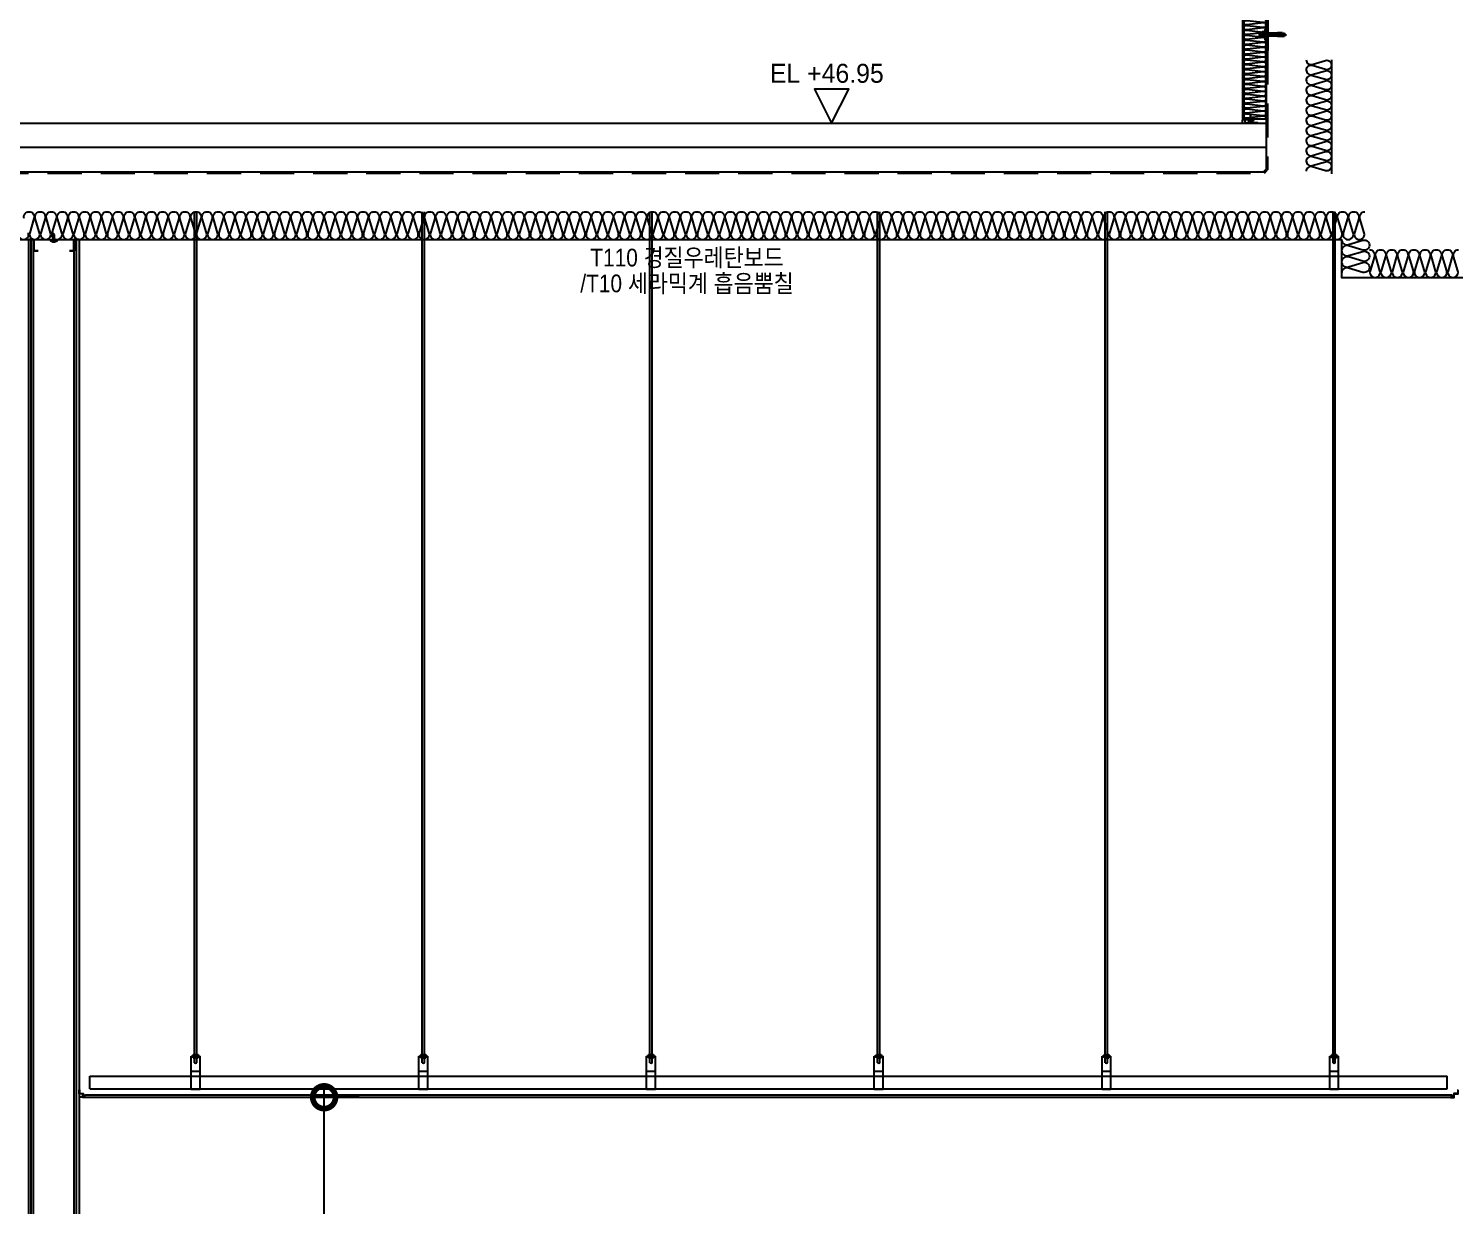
# Model space of a CAD drawing. Header units: millimetres. Extents: x 19868 to 801382, y -4805 to 85279.
# Drawn here: x 739438 to 745074, y 37501 to 42153 of the extents above; entities that cross this region are included whole.
import ezdxf
from ezdxf.enums import TextEntityAlignment as Align

# ---------------------------------------------------------------- set-up
doc = ezdxf.new("R2010")
doc.units = ezdxf.units.MM
doc.header["$LTSCALE"] = 250
for name, pattern in [('CENTER', [50.8, 31.75, -6.35, 6.35, -6.35]), ('HID', [2.8, 1.8, -1]), ('HIDDEN', [9.525, 6.35, -3.175]), ('HIDDEN2', [4.7625, 3.175, -1.5875])]:
    doc.linetypes.add(name, pattern=pattern)
doc.layers.get('Defpoints').update_dxf_attribs({"color": 151})
for name, color, linetype in [('8입면선', 8, 'Continuous'), ('A-CEIL', 8, 'Continuous'), ('A-CEIL_EL', 8, 'Continuous'), ('A-ETC-8', 8, 'Continuous'), ('A-FIN', 6, 'Continuous'), ('A-FIN-8', 8, 'Continuous'), ('A-HAT-WIREMESH', 9, 'g_mesh'), ('A-WALL-D', 7, 'Continuous'), ('A-WP', 1, 'HID'), ('EXTRUSION', 7, 'Continuous'), ('fastener', 1, 'Continuous'), ('GAGAM-DT', 7, 'Continuous'), ('ISL', 251, 'Continuous'), ('MO-S', 3, 'Continuous'), ('S-TEEL', 4, 'Continuous'), ('SCREW', 1, 'Continuous'), ('SEALANT', 252, 'Continuous'), ('입면', 7, 'Continuous'), ('하부', 6, 'Continuous')]:
    doc.layers.add(name, color=color, linetype=linetype)
for name, color, linetype, plot in [('CK', 221, 'Continuous', False), ('NOPLOT', 191, 'Continuous', False), ('NOPLOT-단열', 225, 'Continuous', False)]:
    doc.layers.add(name, color=color, linetype=linetype, plot=plot)
doc.styles.add('Gdim', font='')
doc.styles.get('Gdim').set_extended_font_data('Dotum')
doc.linetypes.add('g_mesh', pattern='A,10,-0.8,["X",Gdim,S=0.6,R=0,X=-0.15,Y=-0.3],-0.8', length=11.6)
doc.dimstyles.new('Gdim50', dxfattribs={"dimscale": 30, "dimtxt": 3, "dimasz": 6, "dimexe": 1.5, "dimexo": 2, "dimgap": 1, "dimtad": 1, "dimdec": 0, "dimzin": 0, "dimdsep": 46, "dimlunit": 6, "dimtxsty": 'Gdim', "dimblk": 'DOTSMALL', "dimcen": 1.5, "dimdle": 1.5, "dimclrd": 256, "dimclre": 256, "dimclrt": 256, "dimazin": 0, "dimtfac": 1, "dimtdec": 0, "dimtix": 1, "dimtmove": 2, "dimatfit": 3, "dimldrblk": 'DOTSMALL', "dimfxl": 1.5, "dimtolj": 1, "dimtzin": 0, "dimlwd": -1, "dimlwe": -1, "dimarcsym": 1})

# ---------------------------------------------------------------- blocks, each defined once
blk = doc.blocks.new('*U226')
at = {"layer": '8입면선', "color": 8}
for p, q in [((3316397.6, 472011.4), (3316397.6, 478401.4)), ((3316577.6, 472011.4), (3316577.6, 478401.4))]:
    blk.add_line(p, q, dxfattribs=at)
at = {"layer": 'A-WALL-D'}
for p, q in [((3316387.6, 478401.4), (3316387.6, 472011.4)), ((3316407.6, 478401.4), (3316387.6, 478401.4)), ((3316407.6, 472021.4), (3316407.6, 478401.4)), ((3316567.6, 472021.4), (3316567.6, 478401.4)), ((3316587.6, 478401.4), (3316567.6, 478401.4)), ((3316587.6, 478401.4), (3316587.6, 472011.4))]:
    blk.add_line(p, q, dxfattribs=at)
at = {"layer": 'GAGAM-DT', "color": 8}
for p, q in [((3316492.7, 478395.6), (3316482.8, 478395.6)), ((3316482.8, 478395.6), (3316482.8, 478392.1)), ((3316491.2, 478390.6), (3316484.3, 478390.6)), ((3316485.3, 478395.6), (3316485.3, 478427)), ((3316490.3, 478421.5), (3316485.3, 478427)), ((3316485.3, 478395.6), (3316485.3, 478390.6)), ((3316490.3, 478395.6), (3316490.3, 478421.5)), ((3316490.3, 478395.6), (3316490.3, 478390.6)), ((3316492.7, 478395.6), (3316492.7, 478392.1))]:
    blk.add_line(p, q, dxfattribs=at)
for centre, start, end in [((3316484.3, 478392.1), 180, 270), ((3316491.2, 478392.1), 270, 0)]:
    blk.add_arc(centre, 1.51, start, end, dxfattribs=at)
at = {"layer": '입면', "color": 6}
for p, q in [((3316407.6, 478356.4), (3316407.6, 478401.4)), ((3316407.6, 478401.4), (3316472.9, 478401.4)), ((3316472.4, 478400.2), (3316408.8, 478400.2)), ((3316408.8, 478400.2), (3316408.8, 478357.6)), ((3316477.4, 478394.4), (3316472.4, 478400.2)), ((3316472.9, 478401.4), (3316477.9, 478395.6)), ((3316497.8, 478394.4), (3316477.4, 478394.4)), ((3316477.9, 478395.6), (3316497.3, 478395.6)), ((3316497.3, 478395.6), (3316502.3, 478401.4)), ((3316502.8, 478400.2), (3316497.8, 478394.4)), ((3316502.3, 478401.4), (3316567.6, 478401.4)), ((3316566.4, 478400.2), (3316502.8, 478400.2)), ((3316566.4, 478357.6), (3316566.4, 478400.2)), ((3316567.6, 478401.4), (3316567.6, 478356.4)), ((3316425.4, 478356.4), (3316407.6, 478356.4)), ((3316408.8, 478357.6), (3316425.4, 478357.6)), ((3316425.4, 478357.6), (3316425.4, 478356.4)), ((3316549.8, 478356.4), (3316549.8, 478357.6)), ((3316549.8, 478357.6), (3316566.4, 478357.6)), ((3316567.6, 478356.4), (3316549.8, 478356.4))]:
    blk.add_line(p, q, dxfattribs=at)
blk = doc.blocks.new('PH-4-16')
at = {"layer": 'SCREW'}
for p, q in [((-1.5, 0), (-1.5, -1)), ((1.5, 0), (1.5, -1.6)), ((0.1, -0.9), (-2, -1.2)), ((-2, -1.2), (-1.5, -1)), ((0.1, -1), (-2, -1.3)), ((-2, -1.3), (-1.5, -1.5)), ((2, -1.8), (-2, -2.4)), ((-2, -2.4), (-1.5, -2.2)), ((-2, -2.5), (-1.5, -2.7)), ((2, -3), (-2, -3.7)), ((-2, -3.6), (-1.5, -3.5)), ((-2, -3.8), (-1.5, -4)), ((2, -4.3), (-2, -4.9)), ((-2, -4.9), (-1.5, -4.7)), ((-2, -5), (-1.5, -5.2)), ((2, -5.5), (-2, -6.2)), ((-2, -6.1), (-1.5, -5.9)), ((-2, -6.2), (-1.5, -6.4)), ((2, -6.7), (-2, -7.4)), ((-2, -7.4), (-1.5, -7.2)), ((-2, -7.5), (-1.5, -7.7)), ((2, -8), (-2, -8.6)), ((-2, -8.6), (-1.5, -8.4)), ((-2, -8.7), (-1.5, -8.9)), ((2, -9.2), (-2, -9.9)), ((-2, -9.9), (-1.5, -9.7)), ((-2, -10), (-1.5, -10.2)), ((2, -10.5), (-2, -11.1)), ((-2, -11.1), (-1.5, -10.9)), ((-2, -11.2), (-1.5, -11.4)), ((2, -1.9), (-2, -2.5)), ((2, -3.1), (-2, -3.8)), ((2, -4.4), (-2, -5)), ((2, -5.6), (-2, -6.3)), ((2, -6.9), (-2, -7.5)), ((2, -8.1), (-2, -8.7)), ((2, -9.3), (-2, -10)), ((2, -10.6), (-2, -11.2)), ((0.1, -0.9), (-1.5, -1)), ((0.1, -1), (-1.5, -1.5)), ((-1.5, -1.5), (-1.5, -2.2)), ((1.5, -1.6), (-1.5, -2.2)), ((1.5, -2.1), (-1.5, -2.7)), ((-1.5, -2.7), (-1.5, -3.5)), ((1.5, -2.8), (-1.5, -3.5)), ((1.5, -3.3), (-1.5, -4)), ((1.5, -4.1), (-1.5, -4.7)), ((1.5, -4.6), (-1.5, -5.2)), ((-1.5, -5.2), (-1.5, -5.9)), ((1.5, -5.3), (-1.5, -5.9)), ((1.5, -5.8), (-1.5, -6.4)), ((-1.5, -6.4), (-1.5, -7.2)), ((1.5, -6.5), (-1.5, -7.2)), ((1.5, -7.1), (-1.5, -7.7)), ((-1.5, -7.7), (-1.5, -8.4)), ((1.5, -7.8), (-1.5, -8.4)), ((1.5, -8.3), (-1.5, -8.9)), ((-1.5, -8.9), (-1.5, -9.7)), ((1.5, -9), (-1.5, -9.7)), ((1.5, -9.5), (-1.5, -10.2)), ((-1.5, -10.2), (-1.5, -10.9)), ((1.5, -10.3), (-1.5, -10.9)), ((1.5, -10.8), (-1.5, -11.4)), ((-1.5, -11.4), (-1.5, -14.5)), ((-1.5, -14.5), (-1.1, -14.5)), ((0, -16), (-1.5, -14.5)), ((-1.1, -12.6), (-1.1, -14.5)), ((-1.1, -14.5), (0, -16)), ((0, -16), (1.5, -14.5)), ((1.5, -14.5), (0.4, -12.2)), ((1.5, -1.6), (2, -1.8)), ((2, -1.9), (1.5, -2.1)), ((1.5, -2.1), (1.5, -2.8)), ((2, -3), (1.5, -2.8)), ((2, -3.1), (1.5, -3.3)), ((1.5, -3.3), (1.5, -4.1)), ((2, -4.3), (1.5, -4.1)), ((2, -4.4), (1.5, -4.6)), ((1.5, -4.6), (1.5, -5.3)), ((2, -5.5), (1.5, -5.3)), ((2, -5.6), (1.5, -5.8)), ((1.5, -5.8), (1.5, -6.5)), ((2, -6.7), (1.5, -6.5)), ((2, -6.9), (1.5, -7.1)), ((1.5, -7.1), (1.5, -7.8)), ((2, -8), (1.5, -7.8)), ((2, -8.1), (1.5, -8.3)), ((1.5, -8.3), (1.5, -9)), ((2, -9.2), (1.5, -9)), ((2, -9.3), (1.5, -9.5)), ((1.5, -9.5), (1.5, -10.3)), ((2, -10.5), (1.5, -10.3)), ((2, -10.6), (1.5, -10.8)), ((1.5, -10.8), (1.5, -14.5))]:
    blk.add_line(p, q, dxfattribs=at)
at = {"layer": 'SCREW', "color": 1, "linetype": 'CENTER'}
blk.add_line((0, 4), (0, -17.7), dxfattribs=at)
at = {"layer": 'SCREW', "linetype": 'HIDDEN2'}
blk.add_line((-1.5, -4), (-1.5, -4.7), dxfattribs=at)
at = {"layer": 'SCREW'}
blk.add_lwpolyline([(3.5, 1), (3.5, 0), (-3.5, 0), (-3.5, 1, -0.336479), (-2.5, 2.2, -0.138717), (2.5, 2.2, -0.336479)], format="xyb", close=True, dxfattribs=at)
blk.add_lwpolyline([(-2.5, 2.2), (-2.3, 2), (-2.1, 1.9), (-1.8, 1.9), (-1.5, 2), (-1.3, 2), (-1, 2.1), (-0.8, 2.1), (-0.7, 2.1), (-0.6, 2.1), (-0.5, 2), (-0.5, 1.8), (-0.5, 1.6), (-0.5, 1.4), (-0.5, 1.2), (-0.5, 1), (-0.5, 0.8), (-0.4, 0.7), (-0.3, 0.6), (-0.1, 0.6), (0, 0.5), (0.1, 0.6), (0.3, 0.6), (0.4, 0.7), (0.5, 0.8), (0.5, 1), (0.5, 1.2), (0.5, 1.4), (0.5, 1.6), (0.5, 1.8), (0.5, 2), (0.6, 2.1), (0.7, 2.1), (0.8, 2.1), (1, 2.1), (1.3, 2), (1.5, 2), (1.8, 1.9), (2.1, 1.9), (2.3, 2), (2.5, 2.2)], dxfattribs=at)
for centre, radius, start, end in [((-1.9, -1.2), 0.0931, 139.8661, 209.9246), ((-1.9, -2.5), 0.0931, 139.8661, 209.9246), ((-1.9, -3.7), 0.0931, 139.8661, 209.9246), ((-1.9, -4.9), 0.0931, 139.8661, 209.9246), ((-1.9, -6.2), 0.0931, 139.8661, 209.9246), ((-1.9, -7.4), 0.0931, 139.8661, 209.9246), ((-1.9, -8.7), 0.0931, 139.8661, 209.9246), ((-1.9, -9.9), 0.0931, 139.8661, 209.9246), ((-1.9, -11.2), 0.0931, 139.8661, 209.9246), ((-0.3, -12.6), 0.815, 27.365, 180), ((0, -0.9), 0.0605, 310.7271, 69.3149), ((1.9, -1.8), 0.0931, 319.8661, 29.9246), ((1.9, -3.1), 0.0931, 319.8661, 29.9246), ((1.9, -4.3), 0.0931, 319.8661, 29.9246), ((1.9, -5.6), 0.0931, 319.8661, 29.9246), ((1.9, -6.8), 0.0931, 319.8661, 29.9246), ((1.9, -8), 0.0931, 319.8661, 29.9246), ((1.9, -9.3), 0.0931, 319.8661, 29.9246), ((1.9, -10.5), 0.0931, 319.8661, 29.9246)]:
    blk.add_arc(centre, radius, start, end, dxfattribs=at)
blk = doc.blocks.new('m12 set anchor')
at = {"layer": 'A-ETC-8', "color": 1}
for p, q in [((-11, 5.5), (-11, 12.5)), ((-10.8, 3), (-0.5, 4)), ((-10.8, 0), (-10.8, 3)), ((-10.8, 0), (-0.5, 1)), ((-10.8, 0), (0.5, 0)), ((0, 14), (-9.5, 14)), ((0, 4), (-9.5, 4)), ((-4.8, 21), (-6, 19.8)), ((-6, 19.8), (6, 19.8)), ((-6, -49), (-6, 19.8)), ((-5.5, 5.5), (-5.5, 12.5)), ((-4.8, 21), (4.8, 21)), ((-4.8, -49), (-4.8, 21)), ((-0.5, 1), (-0.5, 4)), ((10.7, 3), (-0.5, 3)), ((0, 26), (0, -84)), ((0, 14), (9.5, 14)), ((0, 4), (9.5, 4)), ((0.5, 2), (10.7, 3)), ((0.5, -1), (0.5, 2)), ((0.5, -1), (10.7, 0)), ((6, 19.8), (4.8, 21)), ((4.8, -49), (4.8, 21)), ((5.5, 5.5), (5.5, 12.5)), ((6, -49), (6, 19.8)), ((10.7, 0), (10.7, 3)), ((11, 5.5), (11, 12.5)), ((-8.2, -67), (-7, -49)), ((-7, -49), (0, -49)), ((6, -46.6), (-6, -46.6)), ((2.6, -60.8), (-3.6, -54.7)), ((2.9, -60.5), (-3.2, -54.4)), ((0, -49), (3.9, -49)), ((7, -49), (4.4, -49)), ((8.2, -67), (7, -49)), ((-3.6, -67), (-8.2, -67)), ((-6, -67), (-6, -76.6)), ((6, -69.4), (-6, -69.4)), ((6, -70.6), (-6, -70.6)), ((0, -79), (-6, -76.6)), ((-6, -76.6), (0, -76.6)), ((-2.4, -64.1), (1.2, -64.1)), ((-2.4, -64.6), (1.2, -64.6)), ((-2.4, -67), (0, -67)), ((0, -67), (8.2, -67)), ((6, -76.6), (0, -76.6)), ((0, -79), (6, -76.6)), ((6, -67), (6, -76.6))]:
    blk.add_line(p, q, dxfattribs=at)
for centre, radius, start, end in [((-9.5, 12.5), 1.47, 90, 180), ((-9.5, 5.5), 1.47, 180, 270), ((-7, 12.5), 1.47, 0, 90), ((-7, 5.5), 1.47, 270, 0), ((-4, 12.5), 1.47, 90, 180), ((-4, 5.5), 1.47, 180, 270), ((4, 12.5), 1.47, 0, 90), ((4, 5.5), 1.47, 270, 0), ((7, 12.5), 1.47, 90, 180), ((7, 5.5), 1.47, 180, 270), ((9.5, 12.5), 1.47, 0, 90), ((9.5, 5.5), 1.47, 270, 0), ((-2.4, -53.5), 1.68, 45, 225), ((-2.4, -53.5), 1.2, 45, 225), ((1, -50.1), 3.6, 225, 18.0378), ((1, -50.1), 3.12, 225, 20.9333), ((-2.4, -65.8), 1.68, 90, 225.5847), ((-2.4, -65.8), 1.2, 90, 270), ((1.2, -62.2), 2.4, 270, 45), ((1.2, -62.2), 1.92, 270, 45)]:
    blk.add_arc(centre, radius, start, end, dxfattribs=at)
blk = doc.blocks.new('A$Ce3559cd9')
at = {"layer": 'A-FIN', "elevation": 0}
for points in [[(-250, -182), (-250, 284.8, -0.414214), (-247, 287.8), (-221, 287.8), (-221, 294.8), (-218, 294.8), (-218, 287.8, -0.414214), (-221, 284.8), (-247, 284.8), (-247, -182)], [(-250, -182, 0.414214), (-247, -185), (-224, -185), (-224, -192), (-221, -192), (-221, -185, 0.414214), (-224, -182), (-247, -182)]]:
    blk.add_lwpolyline(points, format="xyb", dxfattribs=at)
at = {"layer": 'ISL'}
blk.add_line((-224, -182), (-158, -182), dxfattribs=at)
at = {"layer": 'ISL', "elevation": 0}
for points in [[(-206.2, 270), (-235.2, 266.7, -1.372593), (-235.2, 283.8), (-218, 281.9)], [(-158.1, -182, 0.038096), (-158, -180.6, 0.509267), (-169.8, -172.1), (-235.2, -179.5, -1.372593), (-235.2, -162.4), (-169.8, -169.8, 0.509267), (-158, -161.2, 0.509267), (-169.8, -152.7), (-235.2, -160.1, -1.372593), (-235.2, -143), (-169.8, -150.4, 0.509267), (-158, -141.8, 0.509267), (-169.8, -133.3), (-235.2, -140.7, -1.372593), (-235.2, -123.6), (-169.8, -131, 0.509267), (-158, -122.4, 0.509267), (-169.8, -113.9), (-235.2, -121.3, -1.372593), (-235.2, -104.2), (-169.8, -111.6, 0.509267), (-158, -103, 0.509267), (-169.8, -94.5), (-235.2, -101.9, -1.372593), (-235.2, -84.8), (-169.8, -92.2, 0.509267), (-158, -83.6, 0.509267), (-169.8, -75.1), (-235.2, -82.5, -1.372593), (-235.2, -65.4), (-169.8, -72.8, 0.509267), (-158, -64.2, 0.509267), (-169.8, -55.7), (-235.2, -63.1, -1.372593), (-235.2, -46), (-169.8, -53.4, 0.509267), (-158, -44.8, 0.509267), (-169.8, -36.3), (-235.2, -43.7, -1.372593), (-235.2, -26.6), (-169.8, -34, 0.509267), (-158, -25.4, 0.509267), (-169.8, -16.9), (-235.2, -24.3, -1.372593), (-235.2, -7.2), (-169.8, -14.6, 0.509267), (-158, -6, 0.509267), (-169.8, 2.5), (-235.2, -4.9, -1.372593), (-235.2, 12.2), (-169.8, 4.8, 0.509267), (-158, 13.4, 0.509267), (-169.8, 21.9), (-235.2, 14.5, -1.372593), (-235.2, 31.6), (-169.8, 24.2, 0.509267), (-158, 32.8, 0.509267), (-169.8, 41.3), (-235.2, 33.9, -1.372593), (-235.2, 51), (-169.8, 43.6, 0.509267), (-158, 52.2, 0.509267), (-169.8, 60.7), (-235.2, 53.3, -1.372593), (-235.2, 70.4), (-169.8, 63, 0.509267), (-158, 71.6, 0.509267), (-169.8, 80.1), (-235.2, 72.7, -1.372593), (-235.2, 89.8), (-169.8, 82.4, 0.509267), (-158, 91, 0.509267), (-169.8, 99.5), (-235.2, 92.1, -1.372593), (-235.2, 109.2), (-169.8, 101.8, 0.509267), (-158, 110.4, 0.509267), (-169.8, 118.9), (-235.2, 111.5, -1.372593), (-235.2, 128.6), (-169.8, 121.2, 0.509267), (-158, 129.8, 0.509267), (-169.8, 138.3), (-235.2, 130.9, -1.372593), (-235.2, 148), (-169.8, 140.6, 0.509267), (-158, 149.2, 0.509267), (-169.8, 157.7), (-235.2, 150.3, -1.372593), (-235.2, 167.4), (-169.8, 160, 0.509267), (-158, 168.6, 0.509267), (-169.8, 177.1), (-235.2, 169.7, -1.372593), (-235.2, 186.8), (-169.8, 179.4, 0.509267), (-158, 188, 0.509267), (-169.8, 196.5), (-235.2, 189.1, -1.372593), (-235.2, 206.2), (-169.8, 198.8, 0.509267), (-158, 207.4, 0.509267), (-169.8, 215.9), (-235.2, 208.5, -1.372593), (-235.2, 225.6), (-169.8, 218.2, 0.509267), (-158, 226.8, 0.509267), (-169.8, 235.3), (-235.2, 227.9, -1.372593), (-235.2, 245), (-169.8, 237.6, 0.509267), (-158, 246.2, 0.509267), (-169.8, 254.7), (-235.2, 247.3, -1.372593), (-235.2, 264.4), (-169.8, 257, 0.225032), (-162.1, 258)]]:
    blk.add_lwpolyline(points, format="xyb", dxfattribs=at)
at = {"layer": 'S-TEEL', "color": 8, "linetype": 'HIDDEN', "ltscale": 2, "elevation": 0}
for points in [[(-179.2, 284), (-179.2, 358), (-185.2, 358), (-185.2, 284)], [(-52.2, 284), (-52.2, 358), (-58.2, 358), (-58.2, 284)]]:
    blk.add_lwpolyline(points, dxfattribs=at)
blk.add_lwpolyline([(-179.2, 264), (-58.2, 264), (-58.2, 353), (-179.2, 353)], close=True, dxfattribs=at)
at = {"layer": 'S-TEEL', "elevation": 0}
blk.add_lwpolyline([(-185.2, 284), (-185.2, 264, 0.414214), (-179.2, 258), (-58.2, 258, 0.414214), (-52.2, 264), (-52.2, 284)], format="xyb", dxfattribs=at)
blk.add_lwpolyline([(-58.2, 284), (-58.2, 264), (-179.2, 264), (-179.2, 284)], dxfattribs=at)
blk.add_lwpolyline([(-150, 88), (-150, 250), (-68, 250), (-68, 258), (-150, 258, 0.414214), (-158, 250), (-158, 88)], format="xyb", close=True, dxfattribs=at)
for points in [[(-162, 130), (-162, 170), (-158, 170), (-158, 130)], [(-221, -200), (-191, -200), (-191, -198), (-219, -198), (-219, -170), (-221, -170)]]:
    blk.add_lwpolyline(points, close=True, dxfattribs=at)
at = {"layer": 'SEALANT'}
blk.add_arc((-341.9, -172.9), 92.4, 342.9227, 354.3267, dxfattribs=at)
blk.add_ellipse((-234.6, -192.5), major_axis=(0, 7.5), ratio=0.921254, dxfattribs=at)
at = {"layer": 'EXTRUSION', "xscale": -1, "rotation": 90}
blk.add_blockref('PH-4-16', (-221, 291.3, 0), dxfattribs=at)
at = {"layer": 'EXTRUSION', "rotation": 90}
blk.add_blockref('PH-4-16', (-224, -188.5), dxfattribs=at)
at = {"layer": 'fastener', "rotation": 90}
blk.add_blockref('m12 set anchor', (-162, 150, 0), dxfattribs=at)
blk = doc.blocks.new('_DotSmall')
at = {"color": 0, "linetype": 'ByBlock', "const_width": 0.5}
blk.add_lwpolyline([(-0.0625, 0, 1), (0.0625, 0, 1)], format="xyb", close=True, dxfattribs=at)
blk = doc.blocks.new('*D259')
at = {"layer": 'CK', "transparency": 16777216}
for p, q in [((740606.6, 34883.9), (740606.6, 37973.9)), ((740744.9, 37928.9), (740561.6, 37928.9)), ((740744.9, 34928.9), (740561.6, 34928.9))]:
    blk.add_line(p, q, dxfattribs=at)
at = {"layer": 'Defpoints', "color": 0, "transparency": 16777216}
for p in [(740606.6, 37928.9), (740804.9, 37928.9, 0), (740804.9, 34928.9)]:
    blk.add_point(p, dxfattribs=at)
at = {"layer": 'CK', "transparency": 16777216, "xscale": 180, "yscale": 180, "zscale": 180}
for p, rotation in [((740606.6, 37928.9), 90), ((740606.6, 34928.9), 270)]:
    blk.add_blockref('_DotSmall', p, dxfattribs=dict(at, rotation=rotation))
at = {"layer": 'CK', "transparency": 16777216, "insert": (740522.9, 36428.9), "char_height": 90, "attachment_point": 5, "rotation": 90, "style": 'Gdim'}
blk.add_mtext('\\A1;3,000', dxfattribs=at)

msp = doc.modelspace()

# ---------------------------------------------------------------- linework, layer by layer
at = {"layer": 'A-CEIL'}
for p, q in [((739661.3, 37938.9, 0), (745065.1, 37938.7, 0)), ((739661.3, 37928.9, 0), (745065.1, 37928.7, 0))]:
    msp.add_line(p, q, dxfattribs=at)
at = {"layer": 'A-CEIL_EL'}
for p, q in [((740094.2, 38064.7), (740094.2, 41428.9, 0)), ((740103.2, 38064.7), (740103.2, 41428.9, 0)), ((740994.2, 38064.7), (740994.2, 41428.9, 0)), ((741003.2, 38064.7), (741003.2, 41428.9, 0)), ((741894.2, 38064.7), (741894.2, 41428.9, 0)), ((741903.2, 38064.7), (741903.2, 41428.9, 0)), ((742794.2, 38064.7), (742794.2, 41428.9, 0)), ((742803.2, 38064.7), (742803.2, 41428.9, 0)), ((743694.2, 38064.7), (743694.2, 41428.9, 0)), ((743703.2, 38064.7), (743703.2, 41428.9, 0)), ((744594.2, 38064.7), (744594.2, 41428.9, 0)), ((744603.2, 38064.7), (744603.2, 41428.9, 0)), ((740081.2, 37960.7), (740081.2, 38091.9)), ((740081.2, 38091.9), (740116.2, 38091.9)), ((740081.2, 38090.7), (740116.2, 38090.7)), ((740085.2, 38093.4), (740112.2, 38093.4)), ((740085.2, 38093.4), (740085.2, 38091.9)), ((740085.2, 38090.7), (740085.2, 38089.2)), ((740085.2, 38089.2), (740112.2, 38089.2)), ((740089.2, 38098.4), (740108.2, 38098.4)), ((740089.2, 38098.4), (740089.2, 38093.4)), ((740089.2, 38089.2), (740089.2, 38084.2)), ((740089.2, 38084.2), (740108.2, 38084.2)), ((740094.2, 38064.7), (740094.2, 38084.2)), ((740103.2, 38064.7), (740103.2, 38084.2)), ((740108.2, 38098.4), (740108.2, 38093.4)), ((740108.2, 38089.2), (740108.2, 38084.2)), ((740112.2, 38093.4), (740112.2, 38091.9)), ((740112.2, 38090.7), (740112.2, 38089.2)), ((740116.2, 37960.7), (740116.2, 38091.9)), ((740981.2, 37960.7), (740981.2, 38091.9)), ((740981.2, 38091.9), (741016.2, 38091.9)), ((740981.2, 38090.7), (741016.2, 38090.7)), ((740985.2, 38093.4), (741012.2, 38093.4)), ((740985.2, 38093.4), (740985.2, 38091.9)), ((740985.2, 38090.7), (740985.2, 38089.2)), ((740985.2, 38089.2), (741012.2, 38089.2)), ((740989.2, 38098.4), (741008.2, 38098.4)), ((740989.2, 38098.4), (740989.2, 38093.4)), ((740989.2, 38089.2), (740989.2, 38084.2)), ((740989.2, 38084.2), (741008.2, 38084.2)), ((740994.2, 38064.7), (740994.2, 38084.2)), ((741003.2, 38064.7), (741003.2, 38084.2)), ((741008.2, 38098.4), (741008.2, 38093.4)), ((741008.2, 38089.2), (741008.2, 38084.2)), ((741012.2, 38093.4), (741012.2, 38091.9)), ((741012.2, 38090.7), (741012.2, 38089.2)), ((741016.2, 37960.7), (741016.2, 38091.9)), ((741881.2, 37960.7), (741881.2, 38091.9)), ((741881.2, 38091.9), (741916.2, 38091.9)), ((741881.2, 38090.7), (741916.2, 38090.7)), ((741885.2, 38093.4), (741912.2, 38093.4)), ((741885.2, 38093.4), (741885.2, 38091.9)), ((741885.2, 38090.7), (741885.2, 38089.2)), ((741885.2, 38089.2), (741912.2, 38089.2)), ((741889.2, 38098.4), (741908.2, 38098.4)), ((741889.2, 38098.4), (741889.2, 38093.4)), ((741889.2, 38089.2), (741889.2, 38084.2)), ((741889.2, 38084.2), (741908.2, 38084.2)), ((741894.2, 38064.7), (741894.2, 38084.2)), ((741903.2, 38064.7), (741903.2, 38084.2)), ((741908.2, 38098.4), (741908.2, 38093.4)), ((741908.2, 38089.2), (741908.2, 38084.2)), ((741912.2, 38093.4), (741912.2, 38091.9)), ((741912.2, 38090.7), (741912.2, 38089.2)), ((741916.2, 37960.7), (741916.2, 38091.9)), ((742781.2, 37960.7), (742781.2, 38091.9)), ((742781.2, 38091.9), (742816.2, 38091.9)), ((742781.2, 38090.7), (742816.2, 38090.7)), ((742785.2, 38093.4), (742812.2, 38093.4)), ((742785.2, 38093.4), (742785.2, 38091.9)), ((742785.2, 38090.7), (742785.2, 38089.2)), ((742785.2, 38089.2), (742812.2, 38089.2)), ((742789.2, 38098.4), (742808.2, 38098.4)), ((742789.2, 38098.4), (742789.2, 38093.4)), ((742789.2, 38089.2), (742789.2, 38084.2)), ((742789.2, 38084.2), (742808.2, 38084.2)), ((742794.2, 38064.7), (742794.2, 38084.2)), ((742803.2, 38064.7), (742803.2, 38084.2)), ((742808.2, 38098.4), (742808.2, 38093.4)), ((742808.2, 38089.2), (742808.2, 38084.2)), ((742812.2, 38093.4), (742812.2, 38091.9)), ((742812.2, 38090.7), (742812.2, 38089.2)), ((742816.2, 37960.7), (742816.2, 38091.9)), ((743681.2, 37960.7), (743681.2, 38091.9)), ((743681.2, 38091.9), (743716.2, 38091.9)), ((743681.2, 38090.7), (743716.2, 38090.7)), ((743685.2, 38093.4), (743712.2, 38093.4)), ((743685.2, 38093.4), (743685.2, 38091.9)), ((743685.2, 38090.7), (743685.2, 38089.2)), ((743685.2, 38089.2), (743712.2, 38089.2)), ((743689.2, 38098.4), (743708.2, 38098.4)), ((743689.2, 38098.4), (743689.2, 38093.4)), ((743689.2, 38089.2), (743689.2, 38084.2)), ((743689.2, 38084.2), (743708.2, 38084.2)), ((743694.2, 38064.7), (743694.2, 38084.2)), ((743703.2, 38064.7), (743703.2, 38084.2)), ((743708.2, 38098.4), (743708.2, 38093.4)), ((743708.2, 38089.2), (743708.2, 38084.2)), ((743712.2, 38093.4), (743712.2, 38091.9)), ((743712.2, 38090.7), (743712.2, 38089.2)), ((743716.2, 37960.7), (743716.2, 38091.9)), ((744581.2, 37960.7), (744581.2, 38091.9)), ((744581.2, 38091.9), (744616.2, 38091.9)), ((744581.2, 38090.7), (744616.2, 38090.7)), ((744585.2, 38093.4), (744612.2, 38093.4)), ((744585.2, 38093.4), (744585.2, 38091.9)), ((744585.2, 38090.7), (744585.2, 38089.2)), ((744585.2, 38089.2), (744612.2, 38089.2)), ((744589.2, 38098.4), (744608.2, 38098.4)), ((744589.2, 38098.4), (744589.2, 38093.4)), ((744589.2, 38089.2), (744589.2, 38084.2)), ((744589.2, 38084.2), (744608.2, 38084.2)), ((744594.2, 38064.7), (744594.2, 38084.2)), ((744603.2, 38064.7), (744603.2, 38084.2)), ((744608.2, 38098.4), (744608.2, 38093.4)), ((744608.2, 38089.2), (744608.2, 38084.2)), ((744612.2, 38093.4), (744612.2, 38091.9)), ((744612.2, 38090.7), (744612.2, 38089.2)), ((744616.2, 37960.7), (744616.2, 38091.9)), ((739681.2, 38011.9), (745045.2, 38011.7)), ((739681.2, 37961.9), (739681.2, 38011.9)), ((740081.2, 38032.4), (740116.2, 38032.4)), ((740081.2, 38011.9), (740116.2, 38011.9)), ((740981.2, 38032.4), (741016.2, 38032.4)), ((740981.2, 38011.9), (741016.2, 38011.9)), ((741881.2, 38032.4), (741916.2, 38032.4)), ((741881.2, 38011.9), (741916.2, 38011.9)), ((742781.2, 38032.4), (742816.2, 38032.4)), ((742781.2, 38011.9), (742816.2, 38011.9)), ((743681.2, 38032.4), (743716.2, 38032.4)), ((743681.2, 38011.9), (743716.2, 38011.9)), ((744581.2, 38032.4), (744616.2, 38032.4)), ((744581.2, 38011.9), (744616.2, 38011.9)), ((745045.2, 37961.7), (745045.2, 38011.7)), ((739681.2, 37961.9), (745045.2, 37961.7)), ((740081.2, 37961.9), (740116.2, 37961.9)), ((740081.2, 37960.7), (740116.2, 37960.7)), ((740981.2, 37961.9), (741016.2, 37961.9)), ((740981.2, 37960.7), (741016.2, 37960.7)), ((741881.2, 37961.9), (741916.2, 37961.9)), ((741881.2, 37960.7), (741916.2, 37960.7)), ((742781.2, 37961.9), (742816.2, 37961.9)), ((742781.2, 37960.7), (742816.2, 37960.7)), ((743681.2, 37961.9), (743716.2, 37961.9)), ((743681.2, 37960.7), (743716.2, 37960.7)), ((744581.2, 37961.9), (744616.2, 37961.9)), ((744581.2, 37960.7), (744616.2, 37960.7))]:
    msp.add_line(p, q, dxfattribs=at)
for centre in [(740098.7, 38076.3), (740998.7, 38076.3), (741898.7, 38076.3), (742798.7, 38076.3), (743698.7, 38076.3), (744598.7, 38076.3)]:
    msp.add_arc(centre, 12.4, 248.715, 291.285, dxfattribs=at)
at = {"layer": 'A-FIN'}
msp.add_line((718806.2, 41778.9), (744330.2, 41778.9), dxfattribs=at)
at = {"layer": 'A-FIN-8'}
for p, q in [((744330.2, 42066.9), (744330.2, 41597.1)), ((744320, 41586.9), (744330.2, 41597.1)), ((718306.4, 41586.9), (744320, 41586.9))]:
    msp.add_line(p, q, dxfattribs=at)
at = {"layer": 'A-HAT-WIREMESH', "ltscale": 0.6}
msp.add_line((744330.2, 41682.9), (718296.2, 41682.9), dxfattribs=at)
at = {"layer": 'A-WP', "ltscale": 0.3}
for p, q in [((744335.2, 42066.9), (744335.2, 41594.1)), ((744323.1, 41581.9), (744335.2, 41594.1)), ((718303.4, 41581.9), (744323.1, 41581.9))]:
    msp.add_line(p, q, dxfattribs=at)
at = {"layer": 'ISL'}
for p, q in [((739661.3, 37928.9), (739661.3, 37938.9)), ((745065.1, 37928.7), (745065.1, 37938.7))]:
    msp.add_line(p, q, dxfattribs=at)
for points in [[(744488.2, 42028.9, 0.509267), (744512.4, 42011.3), (744564, 42026.6, -1.372593), (744564, 41991.3), (744512.4, 42006.6, 0.509267), (744488.2, 41988.9, 0.509267), (744512.4, 41971.3), (744564, 41986.6, -1.372593), (744564, 41951.3), (744512.4, 41966.6, 0.509267), (744488.2, 41948.9, 0.509267), (744512.4, 41931.3), (744564, 41946.6, -1.372593), (744564, 41911.3), (744512.4, 41926.6, 0.509267), (744488.2, 41908.9, 0.509267), (744512.4, 41891.3), (744564, 41906.6, -1.372593), (744564, 41871.3), (744512.4, 41886.6, 0.509267), (744488.2, 41868.9, 0.509267), (744512.4, 41851.3), (744564, 41866.6, -1.372593), (744564, 41831.3), (744512.4, 41846.6, 0.509267), (744488.2, 41828.9, 0.509267), (744512.4, 41811.3), (744564, 41826.6, -1.372593), (744564, 41791.3), (744512.4, 41806.6, 0.509267), (744488.2, 41788.9, 0.509267), (744512.4, 41771.3), (744564, 41786.6, -1.372593), (744564, 41751.3), (744512.4, 41766.6, 0.509267), (744488.2, 41748.9, 0.509267), (744512.4, 41731.3), (744564, 41746.6, -1.372593), (744564, 41711.3), (744512.4, 41726.6, 0.509267), (744488.2, 41708.9, 0.509267), (744512.4, 41691.3), (744564, 41706.6, -1.372593), (744564, 41671.3), (744512.4, 41686.6, 0.509267), (744488.2, 41668.9, 0.509267), (744512.4, 41651.3), (744564, 41666.6, -1.372593), (744564, 41631.3), (744512.4, 41646.6, 0.509267), (744488.2, 41628.9, 0.509267), (744512.4, 41611.3), (744564, 41626.6, -1.372593), (744564, 41591.3), (744512.4, 41606.6, 0.509267), (744488.2, 41588.9)], [(739420.8, 41402.3, -0.509267), (739440.2, 41428.9, -0.509267), (739459.7, 41402.3), (739442.8, 41345.6, 1.372593), (739481.7, 41345.6), (739464.8, 41402.3, -0.509267), (739484.2, 41428.9, -0.509267), (739503.7, 41402.3), (739486.8, 41345.6, 1.372593), (739525.7, 41345.6), (739508.8, 41402.3, -0.509267), (739528.2, 41428.9, -0.509267), (739547.7, 41402.3), (739530.8, 41345.6, 1.372593), (739569.7, 41345.6), (739552.8, 41402.3, -0.509267), (739572.2, 41428.9, -0.509267), (739591.7, 41402.3), (739574.8, 41345.6, 1.372593), (739613.7, 41345.6), (739596.8, 41402.3, -0.509267), (739616.2, 41428.9, -0.509267), (739635.7, 41402.3), (739618.8, 41345.6, 1.372593), (739657.7, 41345.6), (739640.8, 41402.3, -0.509267), (739660.2, 41428.9, -0.509267), (739679.7, 41402.3), (739662.8, 41345.6, 1.372593), (739701.7, 41345.6), (739684.8, 41402.3, -0.509267), (739704.2, 41428.9, -0.509267), (739723.7, 41402.3), (739706.8, 41345.6, 1.372593), (739745.7, 41345.6), (739728.8, 41402.3, -0.509267), (739748.2, 41428.9, -0.509267), (739767.7, 41402.3), (739750.8, 41345.6, 1.372593), (739789.7, 41345.6), (739772.8, 41402.3, -0.509267), (739792.2, 41428.9, -0.509267), (739811.7, 41402.3), (739794.8, 41345.6, 1.372593), (739833.7, 41345.6), (739816.8, 41402.3, -0.509267), (739836.2, 41428.9, -0.509267), (739855.7, 41402.3), (739838.8, 41345.6, 1.372593), (739877.7, 41345.6), (739860.8, 41402.3, -0.509267), (739880.2, 41428.9, -0.509267), (739899.7, 41402.3), (739882.8, 41345.6, 1.372593), (739921.7, 41345.6), (739904.8, 41402.3, -0.509267), (739924.2, 41428.9, -0.509267), (739943.7, 41402.3), (739926.8, 41345.6, 1.372593), (739965.7, 41345.6), (739948.8, 41402.3, -0.509267), (739968.2, 41428.9, -0.509267), (739987.7, 41402.3), (739970.8, 41345.6, 1.372593), (740009.7, 41345.6), (739992.8, 41402.3, -0.509267), (740012.2, 41428.9, -0.509267), (740031.7, 41402.3), (740014.8, 41345.6, 1.372593), (740053.7, 41345.6), (740036.8, 41402.3, -0.509267), (740056.2, 41428.9, -0.509267), (740075.7, 41402.3), (740058.8, 41345.6, 1.372593), (740097.7, 41345.6), (740080.8, 41402.3, -0.509267), (740100.2, 41428.9, -0.509267), (740119.7, 41402.3), (740102.8, 41345.6, 1.372593), (740141.7, 41345.6), (740124.8, 41402.3, -0.509267), (740144.2, 41428.9, -0.509267), (740163.7, 41402.3), (740146.8, 41345.6, 1.372593), (740185.7, 41345.6), (740168.8, 41402.3, -0.509267), (740188.2, 41428.9, -0.509267), (740207.7, 41402.3), (740190.8, 41345.6, 1.372593), (740229.7, 41345.6), (740212.8, 41402.3, -0.509267), (740232.2, 41428.9, -0.509267), (740251.7, 41402.3), (740234.8, 41345.6, 1.372593), (740273.7, 41345.6), (740256.8, 41402.3, -0.509267), (740276.2, 41428.9, -0.509267), (740295.7, 41402.3), (740278.8, 41345.6, 1.372593), (740317.7, 41345.6), (740300.8, 41402.3, -0.509267), (740320.2, 41428.9, -0.509267), (740339.7, 41402.3), (740322.8, 41345.6, 1.372593), (740361.7, 41345.6), (740344.8, 41402.3, -0.509267), (740364.2, 41428.9, -0.509267), (740383.7, 41402.3), (740366.8, 41345.6, 1.372593), (740405.7, 41345.6), (740388.8, 41402.3, -0.509267), (740408.2, 41428.9, -0.509267), (740427.7, 41402.3), (740410.8, 41345.6, 1.372593), (740449.7, 41345.6), (740432.8, 41402.3, -0.509267), (740452.2, 41428.9, -0.509267), (740471.7, 41402.3), (740454.8, 41345.6, 1.372593), (740493.7, 41345.6), (740476.8, 41402.3, -0.509267), (740496.2, 41428.9, -0.509267), (740515.7, 41402.3), (740498.8, 41345.6, 1.372593), (740537.7, 41345.6), (740520.8, 41402.3, -0.509267), (740540.2, 41428.9, -0.509267), (740559.7, 41402.3), (740542.8, 41345.6, 1.372593), (740581.7, 41345.6), (740564.8, 41402.3, -0.509267), (740584.2, 41428.9, -0.509267), (740603.7, 41402.3), (740586.8, 41345.6, 1.372593), (740625.7, 41345.6), (740608.8, 41402.3, -0.509267), (740628.2, 41428.9, -0.509267), (740647.7, 41402.3), (740630.8, 41345.6, 1.372593), (740669.7, 41345.6), (740652.8, 41402.3, -0.509267), (740672.2, 41428.9, -0.509267), (740691.7, 41402.3), (740674.8, 41345.6, 1.372593), (740713.7, 41345.6), (740696.8, 41402.3, -0.509267), (740716.2, 41428.9, -0.509267), (740735.7, 41402.3), (740718.8, 41345.6, 1.372593), (740757.7, 41345.6), (740740.8, 41402.3, -0.509267), (740760.2, 41428.9, -0.509267), (740779.7, 41402.3), (740762.8, 41345.6, 1.372593), (740801.7, 41345.6), (740784.8, 41402.3, -0.509267), (740804.2, 41428.9, -0.509267), (740823.7, 41402.3), (740806.8, 41345.6, 1.372593), (740845.7, 41345.6), (740828.8, 41402.3, -0.509267), (740848.2, 41428.9, -0.509267), (740867.7, 41402.3), (740850.8, 41345.6, 1.372593), (740889.7, 41345.6), (740872.8, 41402.3, -0.509267), (740892.2, 41428.9, -0.509267), (740911.7, 41402.3), (740894.8, 41345.6, 1.372593), (740933.7, 41345.6), (740916.8, 41402.3, -0.509267), (740936.2, 41428.9, -0.509267), (740955.7, 41402.3), (740938.8, 41345.6, 1.372593), (740977.7, 41345.6), (740960.8, 41402.3, -0.509267), (740980.2, 41428.9, -0.509267), (740999.7, 41402.3), (740982.8, 41345.6, 1.372593), (741021.7, 41345.6), (741004.8, 41402.3, -0.509267), (741024.2, 41428.9, -0.509267), (741043.7, 41402.3), (741026.8, 41345.6, 1.372593), (741065.7, 41345.6), (741048.8, 41402.3, -0.509267), (741068.2, 41428.9, -0.509267), (741087.7, 41402.3), (741070.8, 41345.6, 1.372593), (741109.7, 41345.6), (741092.8, 41402.3, -0.509267), (741112.2, 41428.9, -0.509267), (741131.7, 41402.3), (741114.8, 41345.6, 1.372593), (741153.7, 41345.6), (741136.8, 41402.3, -0.509267), (741156.2, 41428.9, -0.509267), (741175.7, 41402.3), (741158.8, 41345.6, 1.372593), (741197.7, 41345.6), (741180.8, 41402.3, -0.509267), (741200.2, 41428.9, -0.509267), (741219.7, 41402.3), (741202.8, 41345.6, 1.372593), (741241.7, 41345.6), (741224.8, 41402.3, -0.509267), (741244.2, 41428.9, -0.509267), (741263.7, 41402.3), (741246.8, 41345.6, 1.372593), (741285.7, 41345.6), (741268.8, 41402.3, -0.509267), (741288.2, 41428.9, -0.509267), (741307.7, 41402.3), (741290.8, 41345.6, 1.372593), (741329.7, 41345.6), (741312.8, 41402.3, -0.509267), (741332.2, 41428.9, -0.509267), (741351.7, 41402.3), (741334.8, 41345.6, 1.372593), (741373.7, 41345.6), (741356.8, 41402.3, -0.509267), (741376.2, 41428.9, -0.509267), (741395.7, 41402.3), (741378.8, 41345.6, 1.372593), (741417.7, 41345.6), (741400.8, 41402.3, -0.509267), (741420.2, 41428.9, -0.509267), (741439.7, 41402.3), (741422.8, 41345.6, 1.372593), (741461.7, 41345.6), (741444.8, 41402.3, -0.509267), (741464.2, 41428.9, -0.509267), (741483.7, 41402.3), (741466.8, 41345.6, 1.372593), (741505.7, 41345.6), (741488.8, 41402.3, -0.509267), (741508.2, 41428.9, -0.509267), (741527.7, 41402.3), (741510.8, 41345.6, 1.372593), (741549.7, 41345.6), (741532.8, 41402.3, -0.509267), (741552.2, 41428.9, -0.509267), (741571.7, 41402.3), (741554.8, 41345.6, 1.372593), (741593.7, 41345.6), (741576.8, 41402.3, -0.509267), (741596.2, 41428.9, -0.509267), (741615.7, 41402.3), (741598.8, 41345.6, 1.372593), (741637.7, 41345.6), (741620.8, 41402.3, -0.509267), (741640.2, 41428.9, -0.509267), (741659.7, 41402.3), (741642.8, 41345.6, 1.372593), (741681.7, 41345.6), (741664.8, 41402.3, -0.509267), (741684.2, 41428.9, -0.509267), (741703.7, 41402.3), (741686.8, 41345.6, 1.372593), (741725.7, 41345.6), (741708.8, 41402.3, -0.509267), (741728.2, 41428.9, -0.509267), (741747.7, 41402.3), (741730.8, 41345.6, 1.372593), (741769.7, 41345.6), (741752.8, 41402.3, -0.509267), (741772.2, 41428.9, -0.509267), (741791.7, 41402.3), (741774.8, 41345.6, 1.372593), (741813.7, 41345.6), (741796.8, 41402.3, -0.509267), (741816.2, 41428.9, -0.509267), (741835.7, 41402.3), (741818.8, 41345.6, 1.372593), (741857.7, 41345.6), (741840.8, 41402.3, -0.509267), (741860.2, 41428.9, -0.509267), (741879.7, 41402.3), (741862.8, 41345.6, 1.372593), (741901.7, 41345.6), (741884.8, 41402.3, -0.509267), (741904.2, 41428.9, -0.509267), (741923.7, 41402.3), (741906.8, 41345.6, 1.372593), (741945.7, 41345.6), (741928.8, 41402.3, -0.509267), (741948.2, 41428.9, -0.509267), (741967.7, 41402.3), (741950.8, 41345.6, 1.372593), (741989.7, 41345.6), (741972.8, 41402.3, -0.509267), (741992.2, 41428.9, -0.509267), (742011.7, 41402.3), (741994.8, 41345.6, 1.372593), (742033.7, 41345.6), (742016.8, 41402.3, -0.509267), (742036.2, 41428.9, -0.509267), (742055.7, 41402.3), (742038.8, 41345.6, 1.372593), (742077.7, 41345.6), (742060.8, 41402.3, -0.509267), (742080.2, 41428.9, -0.509267), (742099.7, 41402.3), (742082.8, 41345.6, 1.372593), (742121.7, 41345.6), (742104.8, 41402.3, -0.509267), (742124.2, 41428.9, -0.509267), (742143.7, 41402.3), (742126.8, 41345.6, 1.372593), (742165.7, 41345.6), (742148.8, 41402.3, -0.509267), (742168.2, 41428.9, -0.509267), (742187.7, 41402.3), (742170.8, 41345.6, 1.372593), (742209.7, 41345.6), (742192.8, 41402.3, -0.509267), (742212.2, 41428.9, -0.509267), (742231.7, 41402.3), (742214.8, 41345.6, 1.372593), (742253.7, 41345.6), (742236.8, 41402.3, -0.509267), (742256.2, 41428.9, -0.509267), (742275.7, 41402.3), (742258.8, 41345.6, 1.372593), (742297.7, 41345.6), (742280.8, 41402.3, -0.509267), (742300.2, 41428.9, -0.509267), (742319.7, 41402.3), (742302.8, 41345.6, 1.372593), (742341.7, 41345.6), (742324.8, 41402.3, -0.509267), (742344.2, 41428.9, -0.509267), (742363.7, 41402.3), (742346.8, 41345.6, 1.372593), (742385.7, 41345.6), (742368.8, 41402.3, -0.509267), (742388.2, 41428.9, -0.509267), (742407.7, 41402.3), (742390.8, 41345.6, 1.372593), (742429.7, 41345.6), (742412.8, 41402.3, -0.509267), (742432.2, 41428.9, -0.509267), (742451.7, 41402.3), (742434.8, 41345.6, 1.372593), (742473.7, 41345.6), (742456.8, 41402.3, -0.509267), (742476.2, 41428.9, -0.509267), (742495.7, 41402.3), (742478.8, 41345.6, 1.372593), (742517.7, 41345.6), (742500.8, 41402.3, -0.509267), (742520.2, 41428.9, -0.509267), (742539.7, 41402.3), (742522.8, 41345.6, 1.372593), (742561.7, 41345.6), (742544.8, 41402.3, -0.509267), (742564.2, 41428.9, -0.509267), (742583.7, 41402.3), (742566.8, 41345.6, 1.372593), (742605.7, 41345.6), (742588.8, 41402.3, -0.509267), (742608.2, 41428.9, -0.509267), (742627.7, 41402.3), (742610.8, 41345.6, 1.372593), (742649.7, 41345.6), (742632.8, 41402.3, -0.509267), (742652.2, 41428.9, -0.509267), (742671.7, 41402.3), (742654.8, 41345.6, 1.372593), (742693.7, 41345.6), (742676.8, 41402.3, -0.509267), (742696.2, 41428.9, -0.509267), (742715.7, 41402.3), (742698.8, 41345.6, 1.372593), (742737.7, 41345.6), (742720.8, 41402.3, -0.509267), (742740.2, 41428.9, -0.509267), (742759.7, 41402.3), (742742.8, 41345.6, 1.372593), (742781.7, 41345.6), (742764.8, 41402.3, -0.509267), (742784.2, 41428.9, -0.509267), (742803.7, 41402.3), (742786.8, 41345.6, 1.372593), (742825.7, 41345.6), (742808.8, 41402.3, -0.509267), (742828.2, 41428.9, -0.509267), (742847.7, 41402.3), (742830.8, 41345.6, 1.372593), (742869.7, 41345.6), (742852.8, 41402.3, -0.509267), (742872.2, 41428.9, -0.509267), (742891.7, 41402.3), (742874.8, 41345.6, 1.372593), (742913.7, 41345.6), (742896.8, 41402.3, -0.509267), (742916.2, 41428.9, -0.509267), (742935.7, 41402.3), (742918.8, 41345.6, 1.372593), (742957.7, 41345.6), (742940.8, 41402.3, -0.509267), (742960.2, 41428.9, -0.509267), (742979.7, 41402.3), (742962.8, 41345.6, 1.372593), (743001.7, 41345.6), (742984.8, 41402.3, -0.509267), (743004.2, 41428.9, -0.509267), (743023.7, 41402.3), (743006.8, 41345.6, 1.372593), (743045.7, 41345.6), (743028.8, 41402.3, -0.509267), (743048.2, 41428.9, -0.509267), (743067.7, 41402.3), (743050.8, 41345.6, 1.372593), (743089.7, 41345.6), (743072.8, 41402.3, -0.509267), (743092.2, 41428.9, -0.509267), (743111.7, 41402.3), (743094.8, 41345.6, 1.372593), (743133.7, 41345.6), (743116.8, 41402.3, -0.509267), (743136.2, 41428.9, -0.509267), (743155.7, 41402.3), (743138.8, 41345.6, 1.372593), (743177.7, 41345.6), (743160.8, 41402.3, -0.509267), (743180.2, 41428.9, -0.509267), (743199.7, 41402.3), (743182.8, 41345.6, 1.372593), (743221.7, 41345.6), (743204.8, 41402.3, -0.509267), (743224.2, 41428.9, -0.509267), (743243.7, 41402.3), (743226.8, 41345.6, 1.372593), (743265.7, 41345.6), (743248.8, 41402.3, -0.509267), (743268.2, 41428.9, -0.509267), (743287.7, 41402.3), (743270.8, 41345.6, 1.372593), (743309.7, 41345.6), (743292.8, 41402.3, -0.509267), (743312.2, 41428.9, -0.509267), (743331.7, 41402.3), (743314.8, 41345.6, 1.372593), (743353.7, 41345.6), (743336.8, 41402.3, -0.509267), (743356.2, 41428.9, -0.509267), (743375.7, 41402.3), (743358.8, 41345.6, 1.372593), (743397.7, 41345.6), (743380.8, 41402.3, -0.509267), (743400.2, 41428.9, -0.509267), (743419.7, 41402.3), (743402.8, 41345.6, 1.372593), (743441.7, 41345.6), (743424.8, 41402.3, -0.509267), (743444.2, 41428.9, -0.509267), (743463.7, 41402.3), (743446.8, 41345.6, 1.372593), (743485.7, 41345.6), (743468.8, 41402.3, -0.509267), (743488.2, 41428.9, -0.509267), (743507.7, 41402.3), (743490.8, 41345.6, 1.372593), (743529.7, 41345.6), (743512.8, 41402.3, -0.509267), (743532.2, 41428.9, -0.509267), (743551.7, 41402.3), (743534.8, 41345.6, 1.372593), (743573.7, 41345.6), (743556.8, 41402.3, -0.509267), (743576.2, 41428.9, -0.509267), (743595.7, 41402.3), (743578.8, 41345.6, 1.372593), (743617.7, 41345.6), (743600.8, 41402.3, -0.509267), (743620.2, 41428.9, -0.509267), (743639.7, 41402.3), (743622.8, 41345.6, 1.372593), (743661.7, 41345.6), (743644.8, 41402.3, -0.509267), (743664.2, 41428.9, -0.509267), (743683.7, 41402.3), (743666.8, 41345.6, 1.372593), (743705.7, 41345.6), (743688.8, 41402.3, -0.509267), (743708.2, 41428.9, -0.509267), (743727.7, 41402.3), (743710.8, 41345.6, 1.372593), (743749.7, 41345.6), (743732.8, 41402.3, -0.509267), (743752.2, 41428.9, -0.509267), (743771.7, 41402.3), (743754.8, 41345.6, 1.372593), (743793.7, 41345.6), (743776.8, 41402.3, -0.509267), (743796.2, 41428.9, -0.509267), (743815.7, 41402.3), (743798.8, 41345.6, 1.372593), (743837.7, 41345.6), (743820.8, 41402.3, -0.509267), (743840.2, 41428.9, -0.509267), (743859.7, 41402.3), (743842.8, 41345.6, 1.372593), (743881.7, 41345.6), (743864.8, 41402.3, -0.509267), (743884.2, 41428.9, -0.509267), (743903.7, 41402.3), (743886.8, 41345.6, 1.372593), (743925.7, 41345.6), (743908.8, 41402.3, -0.509267), (743928.2, 41428.9, -0.509267), (743947.7, 41402.3), (743930.8, 41345.6, 1.372593), (743969.7, 41345.6), (743952.8, 41402.3, -0.509267), (743972.2, 41428.9, -0.509267), (743991.7, 41402.3), (743974.8, 41345.6, 1.372593), (744013.7, 41345.6), (743996.8, 41402.3, -0.509267), (744016.2, 41428.9, -0.509267), (744035.7, 41402.3), (744018.8, 41345.6, 1.372593), (744057.7, 41345.6), (744040.8, 41402.3, -0.509267), (744060.2, 41428.9, -0.509267), (744079.7, 41402.3), (744062.8, 41345.6, 1.372593), (744101.7, 41345.6), (744084.8, 41402.3, -0.509267), (744104.2, 41428.9, -0.509267), (744123.7, 41402.3), (744106.8, 41345.6, 1.372593), (744145.7, 41345.6), (744128.8, 41402.3, -0.509267), (744148.2, 41428.9, -0.509267), (744167.7, 41402.3), (744150.8, 41345.6, 1.372593), (744189.7, 41345.6), (744172.8, 41402.3, -0.509267), (744192.2, 41428.9, -0.509267), (744211.7, 41402.3), (744194.8, 41345.6, 1.372593), (744233.7, 41345.6), (744216.8, 41402.3, -0.509267), (744236.2, 41428.9, -0.509267), (744255.7, 41402.3), (744238.8, 41345.6, 1.372593), (744277.7, 41345.6), (744260.8, 41402.3, -0.509267), (744280.2, 41428.9, -0.509267), (744299.7, 41402.3), (744282.8, 41345.6, 1.372593), (744321.7, 41345.6), (744304.8, 41402.3, -0.509267), (744324.2, 41428.9, -0.509267), (744343.7, 41402.3), (744326.8, 41345.6, 1.372593), (744365.7, 41345.6), (744348.8, 41402.3, -0.509267), (744368.2, 41428.9, -0.509267), (744387.7, 41402.3), (744370.8, 41345.6, 1.372593), (744409.7, 41345.6), (744392.8, 41402.3, -0.509267), (744412.2, 41428.9, -0.509267), (744431.7, 41402.3), (744414.8, 41345.6, 1.372593), (744453.7, 41345.6), (744436.8, 41402.3, -0.509267), (744456.2, 41428.9, -0.509267), (744475.7, 41402.3), (744458.8, 41345.6, 1.372593), (744497.7, 41345.6), (744480.8, 41402.3, -0.509267), (744500.2, 41428.9, -0.509267), (744519.7, 41402.3), (744502.8, 41345.6, 1.372593), (744541.7, 41345.6), (744524.8, 41402.3, -0.509267), (744544.2, 41428.9, -0.509267), (744563.7, 41402.3), (744546.8, 41345.6, 1.372593), (744585.7, 41345.6), (744568.8, 41402.3, -0.509267), (744588.2, 41428.9, -0.509267), (744607.7, 41402.3), (744590.8, 41345.6, 1.372593), (744629.7, 41345.6), (744612.8, 41402.3, -0.509267), (744632.2, 41428.9, -0.509267), (744651.7, 41402.3), (744634.8, 41345.6, 1.372593), (744673.7, 41345.6), (744656.8, 41402.3, -0.509267), (744676.2, 41428.9, -0.509267), (744695.7, 41402.3), (744678.8, 41345.6, 1.372593), (744717.7, 41345.6), (744700.8, 41402.3, -0.509267), (744720.2, 41428.9)], [(739398.8, 41345.6, 1.372593), (739437.7, 41345.6)], [(744628.2, 41318.9, 0.509267), (744654.9, 41299.5), (744711.5, 41316.3, -1.372593), (744711.5, 41277.5), (744654.9, 41294.3, 0.509267), (744628.2, 41274.9, 0.509267), (744654.9, 41255.5), (744711.5, 41272.3, -1.372593), (744711.5, 41233.5), (744654.9, 41250.3, 0.509267), (744628.2, 41230.9, 0.509267), (744654.9, 41211.5), (744711.5, 41228.3, -1.372593), (744711.5, 41189.5), (744654.9, 41206.3, 0.509267), (744628.2, 41186.9)], [(744738.2, 41278.9, -0.509267), (744757.7, 41252.3), (744740.8, 41195.6, 1.372593), (744779.7, 41195.6), (744762.8, 41252.3, -0.509267), (744782.2, 41278.9, -0.509267), (744801.7, 41252.3), (744784.8, 41195.6, 1.372593), (744823.7, 41195.6), (744806.8, 41252.3, -0.509267), (744826.2, 41278.9, -0.509267), (744845.7, 41252.3), (744828.8, 41195.6, 1.372593), (744867.7, 41195.6), (744850.8, 41252.3, -0.509267), (744870.2, 41278.9, -0.509267), (744889.7, 41252.3), (744872.8, 41195.6, 1.372593), (744911.7, 41195.6), (744894.8, 41252.3, -0.509267), (744914.2, 41278.9, -0.509267), (744933.7, 41252.3), (744916.8, 41195.6, 1.372593), (744955.7, 41195.6), (744938.8, 41252.3, -0.509267), (744958.2, 41278.9, -0.509267), (744977.7, 41252.3), (744960.8, 41195.6, 1.372593), (744999.7, 41195.6), (744982.8, 41252.3, -0.509267), (745002.2, 41278.9, -0.509267), (745021.7, 41252.3), (745004.8, 41195.6, 1.372593), (745043.7, 41195.6), (745026.8, 41252.3, -0.509267), (745046.2, 41278.9, -0.509267), (745065.7, 41252.3), (745048.8, 41195.6, 1.372593), (745087.7, 41195.6), (745070.8, 41252.3, -0.509267), (745090.2, 41278.9, -0.509267)]]:
    msp.add_lwpolyline(points, format="xyb", dxfattribs=at)
for points in [[(744588.2, 42028.9), (744588.2, 41578.9)], [(718332.9, 40568.9), (718798.2, 40568.9), (718798.2, 41318.9), (721778.2, 41318.9), (721778.2, 40568.9), (722598.2, 40568.9), (722598.2, 41318.9), (732778.2, 41318.9), (732778.2, 40568.9), (733698.2, 40568.9), (733698.2, 41318.9), (744628.2, 41318.9), (744628.2, 41168.9), (745438.2, 41168.9)]]:
    msp.add_lwpolyline(points, dxfattribs=at)
at = {"layer": 'MO-S'}
msp.add_line((739643, 37950.1), (739634.9, 37950.1), dxfattribs=at)
for points in [[(739638.2, 37957.7), (739639.4, 37957.7), (739639.4, 37943.9), (739654.4, 37943.9), (739654.4, 37928.9), (739668.2, 37928.9), (739668.2, 37927.7), (739653.2, 37927.7), (739653.2, 37942.7), (739638.2, 37942.7)], [(745088.2, 37957.5), (745087, 37957.5), (745087, 37943.7), (745072, 37943.7), (745072, 37928.7), (745058.2, 37928.7), (745058.2, 37927.5), (745073.2, 37927.5), (745073.2, 37942.5), (745088.2, 37942.5)]]:
    msp.add_lwpolyline(points, close=True, dxfattribs=at)
at = {"layer": 'NOPLOT'}
msp.add_line((739654.4, 37928.9), (739638.2, 37928.9), dxfattribs=at)
msp.add_lwpolyline([(742612.5, 41778.9), (742680, 41913.9), (742545, 41913.9), (742612.5, 41778.9)], dxfattribs=at)

# ---------------------------------------------------------------- block references
at = {"layer": 'A-WALL-D'}
msp.add_blockref('*U226', (-2576949.4, -437082.5), dxfattribs=at)
at = {"layer": '하부'}
msp.add_blockref('A$Ce3559cd9', (744488.2, 41978.9), dxfattribs=at)

# ---------------------------------------------------------------- texts
at = {"layer": 'NOPLOT', "linetype": 'Continuous', "style": 'Gdim'}
msp.add_text('EL +46.95', height=75, rotation=360, dxfattribs=at).set_placement((742368.4, 41938.7))
at = {"layer": 'NOPLOT-단열', "style": 'Gdim', "width": 0.9}
for s, p in [('T110 경질우레탄보드', (742040.8, 41247.8)), ('/T10 세라믹계 흡음뿜칠', (742040.8, 41145.7))]:
    msp.add_text(s, height=70, dxfattribs=at).set_placement(p, align=Align.MIDDLE_CENTER)

# ---------------------------------------------------------------- dimensions: what is measured, and where the dimension line sits
at = {"layer": 'CK'}
dim = msp.add_linear_dim(base=(740606.6, 37928.9), p1=(740804.9, 34928.9), p2=(740804.9, 37928.9, 0), angle=90, dimstyle='Gdim50', dxfattribs=at)
dim.commit()
dim.dimension.update_dxf_attribs({"geometry": '*D259', "text_midpoint": (740522.9, 36428.9)})

doc.saveas('drawing.dxf')
